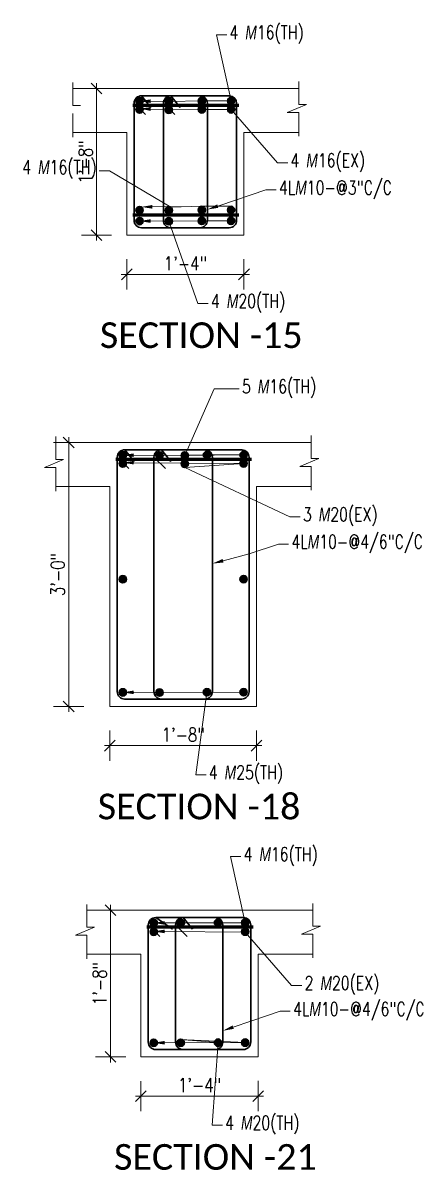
# Model space of a CAD drawing. Header units: inches. Extents: x 0 to 162649, y -36601 to -26324.
# Drawn here: x 156914.3 to 156967.4, y -36451.7 to -36295.3 of the extents above; entities that cross this region are included whole.
import ezdxf
from ezdxf import colors
from ezdxf.entities.mleader import LeaderData, LeaderLine
from ezdxf.math import Vec2, Vec3

# ---------------------------------------------------------------- set-up
doc = ezdxf.new("R2010")
doc.units = ezdxf.units.IN
doc.header["$MEASUREMENT"] = 0
for name, color, linetype, lineweight in [('Dim', 1, 'Continuous', 13), ('hatch', 252, 'Continuous', 0), ('OL_AR_Text', 140, 'Continuous', 5), ('Rein', 3, 'Continuous', 30), ('Stirrups', 191, 'Continuous', 25), ('TEXT', 7, 'Continuous', 9)]:
    doc.layers.add(name, color=color, linetype=linetype, lineweight=lineweight)
doc.styles.add('1-8 Annotative Text', font='calibri.ttf', dxfattribs={"height": 0.125})
doc.styles.add('DIM', font='simplex.shx', dxfattribs={"width": 0.75})
doc.styles.add('rmtext', font='romans.shx', dxfattribs={"width": 0.8})
doc.dimstyles.new('DIM-24', dxfattribs={"dimscale": 24, "dimtxt": 0.078125, "dimasz": 0.0625, "dimexe": 0.0625, "dimexo": 0.015625, "dimgap": 0.015625, "dimtad": 1, "dimdec": 1, "dimzin": 3, "dimdsep": 46, "dimlunit": 4, "dimtxsty": 'rmtext', "dimblk": 'OBLIQUE', "dimcen": 0.09375, "dimdle": 0.03125, "dimclrd": 1, "dimclre": 1, "dimclrt": 2, "dimadec": 0, "dimazin": 0, "dimtfac": 0.75, "dimtdec": 1, "dimtix": 1, "dimtmove": 0, "dimatfit": 3, "dimfxl": 0.0625, "dimfxlon": 1, "dimfrac": 1, "dimtolj": 1, "dimtzin": 0, "dimlwd": -1, "dimlwe": 5, "dimarcsym": 0})

# ---------------------------------------------------------------- blocks, each defined once
blk = doc.blocks.new('_Oblique')
for p, q in [((0, -1.37), (0, 1.38)), ((-0.49, -0.49), (0.49, 0.49))]:
    blk.add_line(p, q)
blk = doc.blocks.new('*D271')
at = {"layer": 'Defpoints', "color": 0, "transparency": 16777216}
for p in [(156928.49, -36324.21), (156944.49, -36324.21), (156944.49, -36329.56)]:
    blk.add_point(p, dxfattribs=at)
at = {"layer": 'Dim', "color": 1, "lineweight": 5, "transparency": 16777216}
for p, q in [((156928.49, -36328.06), (156928.49, -36331.06)), ((156944.49, -36328.06), (156944.49, -36331.06))]:
    blk.add_line(p, q, dxfattribs=at)
at = {"layer": 'Dim', "color": 1, "transparency": 16777216}
blk.add_line((156927.74, -36329.56), (156945.24, -36329.56), dxfattribs=at)
at = {"layer": 'Dim', "color": 1, "transparency": 16777216, "xscale": 1.5, "yscale": 1.5, "zscale": 1.5, "rotation": 180}
blk.add_blockref('_Oblique', (156928.49, -36329.56), dxfattribs=at)
at = {"layer": 'Dim', "color": 1, "transparency": 16777216, "xscale": 1.5, "yscale": 1.5, "zscale": 1.5}
blk.add_blockref('_Oblique', (156944.49, -36329.56), dxfattribs=at)
at = {"layer": 'Dim', "color": 2, "transparency": 16777216, "insert": (156936.49, -36328.07), "char_height": 1.875, "attachment_point": 5, "style": 'rmtext'}
blk.add_mtext('\\A1;1\'-4"', dxfattribs=at)
blk = doc.blocks.new('*D272')
at = {"layer": 'Defpoints', "color": 0, "transparency": 16777216}
for p in [(156924.35, -36304.21), (156928.49, -36304.21), (156928.49, -36324.21)]:
    blk.add_point(p, dxfattribs=at)
at = {"layer": 'Dim', "color": 1, "transparency": 16777216}
blk.add_line((156924.35, -36324.96), (156924.35, -36303.46), dxfattribs=at)
at = {"layer": 'Dim', "color": 1, "lineweight": 5, "transparency": 16777216}
for p, q in [((156925.85, -36304.21), (156922.85, -36304.21)), ((156925.85, -36324.21), (156922.85, -36324.21))]:
    blk.add_line(p, q, dxfattribs=at)
at = {"layer": 'Dim', "color": 1, "transparency": 16777216, "xscale": 1.5, "yscale": 1.5, "zscale": 1.5}
for p, rotation in [((156924.35, -36304.21), 90), ((156924.35, -36324.21), 270)]:
    blk.add_blockref('_Oblique', p, dxfattribs=dict(at, rotation=rotation))
at = {"layer": 'Dim', "color": 2, "transparency": 16777216, "insert": (156922.86, -36314.21), "char_height": 1.875, "attachment_point": 5, "rotation": 90, "style": 'rmtext'}
blk.add_mtext('\\A1;1\'-8"', dxfattribs=at)
blk = doc.blocks.new('*D277')
at = {"layer": 'Defpoints', "color": 0, "transparency": 16777216}
for p in [(156930.42, -36436.3), (156946.42, -36436.3), (156946.42, -36441.66)]:
    blk.add_point(p, dxfattribs=at)
at = {"layer": 'Dim', "color": 1, "lineweight": 5, "transparency": 16777216}
for p, q in [((156930.42, -36440.16), (156930.42, -36443.16)), ((156946.42, -36440.16), (156946.42, -36443.16))]:
    blk.add_line(p, q, dxfattribs=at)
at = {"layer": 'Dim', "color": 1, "transparency": 16777216}
blk.add_line((156929.67, -36441.66), (156947.17, -36441.66), dxfattribs=at)
at = {"layer": 'Dim', "color": 1, "transparency": 16777216, "xscale": 1.5, "yscale": 1.5, "zscale": 1.5, "rotation": 180}
blk.add_blockref('_Oblique', (156930.42, -36441.66), dxfattribs=at)
at = {"layer": 'Dim', "color": 1, "transparency": 16777216, "xscale": 1.5, "yscale": 1.5, "zscale": 1.5}
blk.add_blockref('_Oblique', (156946.42, -36441.66), dxfattribs=at)
at = {"layer": 'Dim', "color": 2, "transparency": 16777216, "insert": (156938.42, -36440.16), "char_height": 1.875, "attachment_point": 5, "style": 'rmtext'}
blk.add_mtext('\\A1;1\'-4"', dxfattribs=at)
blk = doc.blocks.new('*D278')
at = {"layer": 'Defpoints', "color": 0, "transparency": 16777216}
for p in [(156926.28, -36416.3), (156930.42, -36416.3), (156930.42, -36436.3)]:
    blk.add_point(p, dxfattribs=at)
at = {"layer": 'Dim', "color": 1, "lineweight": 5, "transparency": 16777216}
for p, q in [((156927.78, -36416.3), (156924.78, -36416.3)), ((156927.78, -36436.3), (156924.78, -36436.3))]:
    blk.add_line(p, q, dxfattribs=at)
at = {"layer": 'Dim', "color": 1, "transparency": 16777216}
blk.add_line((156926.28, -36437.05), (156926.28, -36415.55), dxfattribs=at)
at = {"layer": 'Dim', "color": 1, "transparency": 16777216, "xscale": 1.5, "yscale": 1.5, "zscale": 1.5}
for p, rotation in [((156926.28, -36416.3), 90), ((156926.28, -36436.3), 270)]:
    blk.add_blockref('_Oblique', p, dxfattribs=dict(at, rotation=rotation))
at = {"layer": 'Dim', "color": 2, "transparency": 16777216, "insert": (156924.79, -36426.3), "char_height": 1.875, "attachment_point": 5, "rotation": 90, "style": 'rmtext'}
blk.add_mtext('\\A1;1\'-8"', dxfattribs=at)
blk = doc.blocks.new('*D442')
at = {"layer": 'Defpoints', "color": 0, "transparency": 16777216}
for p in [(156926.19, -36388.5), (156946.19, -36388.5), (156946.19, -36393.85)]:
    blk.add_point(p, dxfattribs=at)
at = {"layer": 'Dim', "color": 1, "lineweight": 5, "transparency": 16777216}
for p, q in [((156926.19, -36392.35), (156926.19, -36395.35)), ((156946.19, -36392.35), (156946.19, -36395.35))]:
    blk.add_line(p, q, dxfattribs=at)
at = {"layer": 'Dim', "color": 1, "transparency": 16777216}
blk.add_line((156925.44, -36393.85), (156946.94, -36393.85), dxfattribs=at)
at = {"layer": 'Dim', "color": 1, "transparency": 16777216, "xscale": 1.5, "yscale": 1.5, "zscale": 1.5, "rotation": 180}
blk.add_blockref('_Oblique', (156926.19, -36393.85), dxfattribs=at)
at = {"layer": 'Dim', "color": 1, "transparency": 16777216, "xscale": 1.5, "yscale": 1.5, "zscale": 1.5}
blk.add_blockref('_Oblique', (156946.19, -36393.85), dxfattribs=at)
at = {"layer": 'Dim', "color": 2, "transparency": 16777216, "insert": (156936.19, -36392.36), "char_height": 1.875, "attachment_point": 5, "style": 'rmtext'}
blk.add_mtext('\\A1;1\'-8"', dxfattribs=at)
blk = doc.blocks.new('*D443')
at = {"layer": 'Defpoints', "color": 0, "transparency": 16777216}
for p in [(156920.56, -36352.5), (156926.19, -36352.5), (156926.19, -36388.5)]:
    blk.add_point(p, dxfattribs=at)
at = {"layer": 'Dim', "color": 1, "transparency": 16777216}
blk.add_line((156920.56, -36389.25), (156920.56, -36351.75), dxfattribs=at)
at = {"layer": 'Dim', "color": 1, "lineweight": 5, "transparency": 16777216}
for p, q in [((156922.06, -36352.5), (156919.06, -36352.5)), ((156922.06, -36388.5), (156919.06, -36388.5))]:
    blk.add_line(p, q, dxfattribs=at)
at = {"layer": 'Dim', "color": 1, "transparency": 16777216, "xscale": 1.5, "yscale": 1.5, "zscale": 1.5}
for p, rotation in [((156920.56, -36352.5), 90), ((156920.56, -36388.5), 270)]:
    blk.add_blockref('_Oblique', p, dxfattribs=dict(at, rotation=rotation))
at = {"layer": 'Dim', "color": 2, "transparency": 16777216, "insert": (156919.07, -36370.5), "char_height": 1.875, "attachment_point": 5, "rotation": 90, "style": 'rmtext'}
blk.add_mtext('\\A1;3\'-0"', dxfattribs=at)

msp = doc.modelspace()

# ---------------------------------------------------------------- hatches: boundary and pattern name
at = {"layer": 'Rein'}
h = msp.add_hatch(color=256, dxfattribs=at)
h.dxf.hatch_style = 1
h.paths.add_polyline_path([(156930.74, -36305.93, 1), (156929.74, -36305.93, 1)])
h = msp.add_hatch(color=256, dxfattribs=at)
h.dxf.hatch_style = 1
h.paths.add_polyline_path([(156930.74, -36307.08, 1), (156929.74, -36307.08, 1)])
h = msp.add_hatch(color=256, dxfattribs=at)
h.dxf.hatch_style = 1
h.paths.add_polyline_path([(156934.74, -36305.96, 1), (156933.74, -36305.96, 1)])
h = msp.add_hatch(color=256, dxfattribs=at)
h.dxf.hatch_style = 1
h.paths.add_polyline_path([(156934.74, -36307.11, 1), (156933.74, -36307.11, 1)])
h = msp.add_hatch(color=256, dxfattribs=at)
h.dxf.hatch_style = 1
h.paths.add_polyline_path([(156939.23, -36305.91, 1), (156938.23, -36305.91, 1)])
h = msp.add_hatch(color=256, dxfattribs=at)
h.dxf.hatch_style = 1
h.paths.add_polyline_path([(156939.23, -36307.06, 1), (156938.23, -36307.06, 1)])
h = msp.add_hatch(color=256, dxfattribs=at)
h.dxf.hatch_style = 1
h.paths.add_polyline_path([(156943.23, -36305.91, 1), (156942.23, -36305.91, 1)])
h = msp.add_hatch(color=256, dxfattribs=at)
h.dxf.hatch_style = 1
h.paths.add_polyline_path([(156943.23, -36307.06, 1), (156942.23, -36307.06, 1)])
h = msp.add_hatch(color=256, dxfattribs=at)
h.dxf.hatch_style = 1
h.paths.add_polyline_path([(156930.74, -36320.8, 1), (156929.74, -36320.8, 1)])
h = msp.add_hatch(color=256, dxfattribs=at)
h.dxf.hatch_style = 1
h.paths.add_polyline_path([(156934.74, -36320.83, 1), (156933.74, -36320.83, 1)])
h = msp.add_hatch(color=256, dxfattribs=at)
h.dxf.hatch_style = 1
h.paths.add_polyline_path([(156939.23, -36320.78, 1), (156938.23, -36320.78, 1)])
h = msp.add_hatch(color=256, dxfattribs=at)
h.dxf.hatch_style = 1
h.paths.add_polyline_path([(156943.23, -36320.78, 1), (156942.23, -36320.78, 1)])
h = msp.add_hatch(color=256, dxfattribs=at)
h.dxf.hatch_style = 1
h.paths.add_polyline_path([(156930.74, -36322.29, 1), (156929.74, -36322.29, 1)])
h = msp.add_hatch(color=256, dxfattribs=at)
h.dxf.hatch_style = 1
h.paths.add_polyline_path([(156934.74, -36322.32, 1), (156933.74, -36322.32, 1)])
h = msp.add_hatch(color=256, dxfattribs=at)
h.dxf.hatch_style = 1
h.paths.add_polyline_path([(156939.23, -36322.27, 1), (156938.23, -36322.27, 1)])
h = msp.add_hatch(color=256, dxfattribs=at)
h.dxf.hatch_style = 1
h.paths.add_polyline_path([(156943.23, -36322.27, 1), (156942.23, -36322.27, 1)])
h = msp.add_hatch(color=256, dxfattribs=at)
h.dxf.hatch_style = 1
h.paths.add_polyline_path([(156928.45, -36354.22, 1), (156927.45, -36354.22, 1)])
h = msp.add_hatch(color=256, dxfattribs=at)
h.dxf.hatch_style = 1
h.paths.add_polyline_path([(156933.45, -36354.26, 1), (156932.45, -36354.26, 1)])
h = msp.add_hatch(color=256, dxfattribs=at)
h.dxf.hatch_style = 1
h.paths.add_polyline_path([(156936.9, -36354.26, 1), (156935.9, -36354.26, 1)])
h = msp.add_hatch(color=256, dxfattribs=at)
h.dxf.hatch_style = 1
h.paths.add_polyline_path([(156939.94, -36354.2, 1), (156938.94, -36354.2, 1)])
h = msp.add_hatch(color=256, dxfattribs=at)
h.dxf.hatch_style = 1
h.paths.add_polyline_path([(156944.94, -36354.2, 1), (156943.94, -36354.2, 1)])
h = msp.add_hatch(color=256, dxfattribs=at)
h.dxf.hatch_style = 1
h.paths.add_polyline_path([(156928.45, -36355.37, 1), (156927.45, -36355.37, 1)])
h = msp.add_hatch(color=256, dxfattribs=at)
h.dxf.hatch_style = 1
h.paths.add_polyline_path([(156936.9, -36355.41, 1), (156935.9, -36355.41, 1)])
h = msp.add_hatch(color=256, dxfattribs=at)
h.dxf.hatch_style = 1
h.paths.add_polyline_path([(156944.94, -36355.35, 1), (156943.94, -36355.35, 1)])
h = msp.add_hatch(color=256, dxfattribs=at)
h.dxf.hatch_style = 1
h.paths.add_polyline_path([(156928.45, -36371.15, 1), (156927.45, -36371.15, 1)])
h = msp.add_hatch(color=256, dxfattribs=at)
h.dxf.hatch_style = 1
h.paths.add_polyline_path([(156944.94, -36371.13, 1), (156943.94, -36371.13, 1)])
h = msp.add_hatch(color=256, dxfattribs=at)
h.dxf.hatch_style = 1
h.paths.add_polyline_path([(156928.45, -36386.58, 1), (156927.45, -36386.58, 1)])
h = msp.add_hatch(color=256, dxfattribs=at)
h.dxf.hatch_style = 1
h.paths.add_polyline_path([(156933.45, -36386.61, 1), (156932.45, -36386.61, 1)])
h = msp.add_hatch(color=256, dxfattribs=at)
h.dxf.hatch_style = 1
h.paths.add_polyline_path([(156939.94, -36386.56, 1), (156938.94, -36386.56, 1)])
h = msp.add_hatch(color=256, dxfattribs=at)
h.dxf.hatch_style = 1
h.paths.add_polyline_path([(156944.94, -36386.56, 1), (156943.94, -36386.56, 1)])
h = msp.add_hatch(color=256, dxfattribs=at)
h.dxf.hatch_style = 1
h.paths.add_polyline_path([(156932.67, -36418.03, 1), (156931.67, -36418.03, 1)])
h = msp.add_hatch(color=256, dxfattribs=at)
h.dxf.hatch_style = 1
h.paths.add_polyline_path([(156936.35, -36418.03, 1), (156935.35, -36418.03, 1)])
h = msp.add_hatch(color=256, dxfattribs=at)
h.dxf.hatch_style = 1
h.paths.add_polyline_path([(156941.45, -36418, 1), (156940.45, -36418, 1)])
h = msp.add_hatch(color=256, dxfattribs=at)
h.dxf.hatch_style = 1
h.paths.add_polyline_path([(156945.16, -36418, 1), (156944.16, -36418, 1)])
h = msp.add_hatch(color=256, dxfattribs=at)
h.dxf.hatch_style = 1
h.paths.add_polyline_path([(156932.67, -36419.24, 1), (156931.67, -36419.24, 1)])
h = msp.add_hatch(color=256, dxfattribs=at)
h.dxf.hatch_style = 1
h.paths.add_polyline_path([(156945.16, -36419.22, 1), (156944.16, -36419.22, 1)])
h = msp.add_hatch(color=256, dxfattribs=at)
h.dxf.hatch_style = 1
h.paths.add_polyline_path([(156932.67, -36434.38, 1), (156931.67, -36434.38, 1)])
h = msp.add_hatch(color=256, dxfattribs=at)
h.dxf.hatch_style = 1
h.paths.add_polyline_path([(156936.35, -36434.38, 1), (156935.35, -36434.38, 1)])
h = msp.add_hatch(color=256, dxfattribs=at)
h.dxf.hatch_style = 1
h.paths.add_polyline_path([(156941.45, -36434.36, 1), (156940.45, -36434.36, 1)])
h = msp.add_hatch(color=256, dxfattribs=at)
h.dxf.hatch_style = 1
h.paths.add_polyline_path([(156945.16, -36434.36, 1), (156944.16, -36434.36, 1)])

# ---------------------------------------------------------------- linework, layer by layer
at = {"layer": 'Dim', "lineweight": 60}
for p, q in [((156929.3, -36306.46), (156943.81, -36306.46)), ((156929.3, -36321.44), (156943.81, -36321.44)), ((156927.01, -36354.75), (156945.51, -36354.75)), ((156931.24, -36418.55), (156945.74, -36418.55))]:
    msp.add_line(p, q, dxfattribs=at)
at = {"layer": 'hatch'}
for p, q in [((156921.11, -36303.41), (156921.11, -36306.54)), ((156951.96, -36303.27), (156951.96, -36306.4)), ((156921.11, -36304.21), (156951.96, -36304.21)), ((156921.11, -36306.54), (156922.17, -36306.54)), ((156953.01, -36306.4), (156950.41, -36307.46)), ((156951.96, -36306.4), (156953.01, -36306.4)), ((156921.11, -36307.6), (156921.11, -36310.84)), ((156950.41, -36307.46), (156951.96, -36307.46)), ((156951.96, -36307.46), (156951.96, -36310.7)), ((156921.11, -36310.21), (156928.49, -36310.21)), ((156928.49, -36310.21), (156928.49, -36324.21)), ((156944.49, -36310.21), (156944.49, -36324.21)), ((156944.49, -36310.21), (156951.96, -36310.21)), ((156928.49, -36324.21), (156944.49, -36324.21)), ((156918.82, -36351.7), (156918.82, -36354.83)), ((156953.66, -36351.56), (156953.66, -36354.69)), ((156918.82, -36352.5), (156953.66, -36352.5)), ((156919.87, -36354.83), (156917.27, -36355.89)), ((156918.82, -36354.83), (156919.87, -36354.83)), ((156954.72, -36354.69), (156952.12, -36355.75)), ((156953.66, -36354.69), (156954.72, -36354.69)), ((156917.27, -36355.89), (156918.82, -36355.89)), ((156918.82, -36355.89), (156918.82, -36359.13)), ((156952.12, -36355.75), (156953.66, -36355.75)), ((156953.66, -36355.75), (156953.66, -36358.99)), ((156918.82, -36358.5), (156926.19, -36358.5)), ((156926.19, -36358.5), (156926.19, -36388.5)), ((156946.19, -36358.5), (156946.19, -36388.5)), ((156946.19, -36358.5), (156953.66, -36358.5)), ((156926.19, -36388.5), (156946.19, -36388.5)), ((156923.04, -36415.5), (156923.04, -36418.63)), ((156923.04, -36416.3), (156953.89, -36416.3)), ((156953.89, -36415.36), (156953.89, -36418.49)), ((156924.1, -36418.63), (156921.5, -36419.69)), ((156923.04, -36418.63), (156924.1, -36418.63)), ((156954.95, -36418.49), (156952.35, -36419.55)), ((156952.35, -36419.55), (156953.89, -36419.55)), ((156953.89, -36418.49), (156954.95, -36418.49)), ((156953.89, -36419.55), (156953.89, -36422.8)), ((156921.5, -36419.69), (156923.04, -36419.69)), ((156923.04, -36419.69), (156923.04, -36422.93)), ((156923.04, -36422.3), (156930.42, -36422.3)), ((156930.42, -36422.3), (156930.42, -36436.3)), ((156946.42, -36422.3), (156946.42, -36436.3)), ((156946.42, -36422.3), (156953.89, -36422.3)), ((156930.42, -36436.3), (156946.42, -36436.3))]:
    msp.add_line(p, q, dxfattribs=at)
at = {"layer": 'Rein'}
for centre in [(156930.24, -36305.93), (156930.24, -36307.08), (156934.24, -36305.96), (156934.24, -36307.11), (156938.73, -36305.91), (156938.73, -36307.06), (156942.73, -36305.91), (156942.73, -36307.06), (156930.24, -36320.8), (156934.24, -36320.83), (156938.73, -36320.78), (156942.73, -36320.78), (156930.24, -36322.29), (156934.24, -36322.32), (156938.73, -36322.27), (156942.73, -36322.27), (156927.95, -36354.22), (156932.95, -36354.26), (156936.4, -36354.26), (156939.44, -36354.2), (156944.44, -36354.2), (156927.95, -36355.37), (156936.4, -36355.41), (156944.44, -36355.35), (156927.95, -36371.15), (156944.44, -36371.13), (156927.95, -36386.58), (156932.95, -36386.61), (156939.44, -36386.56), (156944.44, -36386.56), (156932.17, -36418.03), (156935.85, -36418.03), (156940.95, -36418), (156944.66, -36418), (156932.17, -36419.24), (156944.66, -36419.22), (156932.17, -36434.38), (156935.85, -36434.38), (156940.95, -36434.36), (156944.66, -36434.36)]:
    msp.add_circle(centre, 0.5, dxfattribs=at)
at = {"layer": 'Stirrups', "lineweight": 30}
for p, q in [((156930.52, -36305.21), (156931.79, -36306.78)), ((156934.52, -36305.21), (156935.79, -36306.78)), ((156929.49, -36306.21), (156931.06, -36307.77)), ((156933.49, -36306.21), (156935.06, -36307.77)), ((156928.23, -36353.5), (156929.49, -36355.07)), ((156933.23, -36353.5), (156934.49, -36355.07)), ((156927.19, -36354.5), (156928.77, -36356.06)), ((156932.19, -36354.5), (156933.77, -36356.06)), ((156932.45, -36417.3), (156934.72, -36418.87)), ((156936.19, -36417.3), (156937.46, -36418.87)), ((156931.42, -36418.3), (156933, -36419.86)), ((156935.16, -36418.3), (156936.74, -36419.86))]:
    msp.add_line(p, q, dxfattribs=at)
for points in [[(156930.49, -36323.21), (156942.49, -36323.21, 0.414214), (156943.49, -36322.21), (156943.49, -36306.21, 0.404381), (156942.52, -36305.21), (156930.52, -36305.21, 0.424115), (156929.49, -36306.21), (156929.49, -36322.21, 0.414214)], [(156934.49, -36323.21), (156938.49, -36323.21, 0.414214), (156939.49, -36322.21), (156939.49, -36306.21, 0.404381), (156938.52, -36305.21), (156934.52, -36305.21, 0.424115), (156933.49, -36306.21), (156933.49, -36322.21, 0.414214)], [(156928.19, -36387.5), (156944.19, -36387.5, 0.414214), (156945.19, -36386.5), (156945.19, -36354.5, 0.404381), (156944.23, -36353.5), (156928.23, -36353.5, 0.424115), (156927.19, -36354.5), (156927.19, -36386.5, 0.414214)], [(156933.19, -36387.5), (156939.19, -36387.5, 0.414214), (156940.19, -36386.5), (156940.19, -36354.5, 0.404381), (156939.23, -36353.5), (156933.23, -36353.5, 0.424115), (156932.19, -36354.5), (156932.19, -36386.5, 0.414214)], [(156932.42, -36435.3), (156944.42, -36435.3, 0.414214), (156945.42, -36434.3), (156945.42, -36418.3, 0.404381), (156944.45, -36417.3), (156932.45, -36417.3, 0.424115), (156931.42, -36418.3), (156931.42, -36434.3, 0.414214)], [(156936.16, -36435.3), (156940.6, -36435.3, 0.414214), (156941.6, -36434.3), (156941.6, -36418.3, 0.404381), (156940.63, -36417.3), (156936.19, -36417.3, 0.424115), (156935.16, -36418.3), (156935.16, -36434.3, 0.414214)]]:
    msp.add_lwpolyline(points, format="xyb", close=True, dxfattribs=at)

# ---------------------------------------------------------------- texts
at = {"layer": 'OL_AR_Text', "char_height": 3.5, "width": 2.6734445e-317, "attachment_point": 1, "style": '1-8 Annotative Text'}
for s, insert in [('SECTION -15', (156924.82, -36336.11)), ('SECTION -18', (156924.52, -36400.4)), ('SECTION -21', (156926.75, -36448.2))]:
    msp.add_mtext(s, dxfattribs=dict(at, insert=insert))

# ---------------------------------------------------------------- dimensions: what is measured, and where the dimension line sits
at = {"layer": 'Dim'}
for base, p1, p2, picture, middle in [((156924.35, -36304.21), (156928.49, -36324.21), (156928.49, -36304.21), '*D272', (156922.86, -36314.21)), ((156926.28, -36416.3), (156930.42, -36436.3), (156930.42, -36416.3), '*D278', (156924.79, -36426.3))]:
    dim = msp.add_linear_dim(base=base, p1=p1, p2=p2, angle=90, dimstyle='DIM-24', dxfattribs=at)
    dim.commit()
    dim.dimension.update_dxf_attribs({"geometry": picture, "text_midpoint": middle})
for base, p1, p2, picture, middle in [((156944.49, -36329.56), (156928.49, -36324.21), (156944.49, -36324.21), '*D271', (156936.49, -36328.07)), ((156946.19, -36393.85), (156926.19, -36388.5), (156946.19, -36388.5), '*D442', (156936.19, -36392.36)), ((156946.42, -36441.66), (156930.42, -36436.3), (156946.42, -36436.3), '*D277', (156938.42, -36440.16))]:
    dim = msp.add_linear_dim(base=base, p1=p1, p2=p2, dimstyle='DIM-24', dxfattribs=at)
    dim.commit()
    dim.dimension.update_dxf_attribs({"geometry": picture, "text_midpoint": middle})
dim = msp.add_linear_dim(base=(156920.56, -36352.5), p1=(156926.19, -36388.5), p2=(156926.19, -36352.5), angle=90, dimstyle='DIM-24', dxfattribs=at)
dim.commit()
dim.dimension.update_dxf_attribs({"geometry": '*D443', "text_midpoint": (156920.56, -36370.5), "dimtype": 160})

# ---------------------------------------------------------------- leaders
at = {"layer": 'TEXT'}
ml = msp.add_multileader_mtext('Standard', dxfattribs=at)
ml.set_content('4 {\\Fgothici|c0;M}16(TH) ', color=256, style='DIM')
ml.set_leader_properties(color=1, linetype='ByLayer', lineweight=9)
ml.build(insert=Vec2(0, 0))
ml.multileader.update_dxf_attribs({"text_right_attachment_type": 2, "dogleg_length": 0.25, "arrow_head_size": 1.5, "scale": 32})
ctx = ml.context
ctx.base_point, ctx.scale, ctx.char_height, ctx.arrow_head_size, ctx.landing_gap_size, ctx.plane_origin = Vec3(156942.14, -36296.87), 32, 1.875, 1.5, 0.375, Vec3(156953.24, -36304.97)
ctx.right_attachment = 2
notes = []
notes.append((ctx, [(0, (1, 1, 0), (156940.73, -36296.87), (1, 0), 1.4, [(3, [(156930.24, -36305.93), (156934.24, -36305.96), (156938.73, -36305.91), (156942.73, -36305.91)], 0, [])])]))
ctx.mtext.insert, ctx.mtext.flow_direction = Vec3(156942.51, -36295.62), 5
ml = msp.add_multileader_mtext('Standard', dxfattribs=at)
ml.set_content('4 {\\Fgothici|c0;M}16(EX) ', color=256, style='DIM')
ml.set_leader_properties(color=1, linetype='ByLayer', lineweight=9)
ml.build(insert=Vec2(0, 0))
ml.multileader.update_dxf_attribs({"text_right_attachment_type": 2, "dogleg_length": 0.25, "arrow_head_size": 1.5, "scale": 32})
ctx = ml.context
ctx.base_point, ctx.scale, ctx.char_height, ctx.arrow_head_size, ctx.landing_gap_size, ctx.plane_origin = Vec3(156950.46, -36314.33), 32, 1.875, 1.5, 0.375, Vec3(156951.27, -36312.28)
ctx.right_attachment = 2
notes.append((ctx, [(0, (1, 1, 0), (156949.06, -36314.33), (1, 0), 1.4, [(3, [(156930.24, -36306.95), (156934.24, -36307.11), (156938.73, -36307.06), (156942.73, -36307.06)], 0, [])])]))
ctx.mtext.insert, ctx.mtext.flow_direction = Vec3(156950.84, -36313.08), 5
ml = msp.add_multileader_mtext('Standard', dxfattribs=at)
ml.set_content('4 {\\Fgothici|c0;M}16(TH) ', color=256, style='DIM')
ml.set_leader_properties(color=1, linetype='ByLayer', lineweight=9)
ml.build(insert=Vec2(0, 0))
ml.multileader.update_dxf_attribs({"text_right_attachment_type": 2, "dogleg_length": 0.25, "arrow_head_size": 1.5, "scale": 32})
ctx = ml.context
ctx.base_point, ctx.scale, ctx.char_height, ctx.arrow_head_size, ctx.landing_gap_size, ctx.plane_origin = Vec3(156913.12, -36315.25), 32, 1.875, 1.5, 0.375, Vec3(156953.24, -36321.33)
ctx.right_attachment, ctx.text_align_type = 2, 2
notes.append((ctx, [(1, (1, 1, 0), (156926.13, -36315.43), (-1, 0), 1.4, [(3, [(156930.47, -36320.36), (156942.73, -36320.28), (156938.73, -36320.28), (156934.5, -36320.4)], 0, [])])]))
ctx.mtext.insert, ctx.mtext.alignment, ctx.mtext.flow_direction = Vec3(156924.35, -36314), 3, 5
ml = msp.add_multileader_mtext('Standard', dxfattribs=at)
ml.set_content('4L{\\Fgothici|c0;M}10-@3"C/C ', color=256, style='DIM')
ml.set_leader_properties(color=1, linetype='ByLayer', lineweight=9)
ml.build(insert=Vec2(0, 0))
ml.multileader.update_dxf_attribs({"text_right_attachment_type": 2, "dogleg_length": 0.25, "arrow_head_size": 1.5, "scale": 32})
ctx = ml.context
ctx.base_point, ctx.scale, ctx.char_height, ctx.arrow_head_size, ctx.landing_gap_size, ctx.plane_origin = Vec3(156948.89, -36318.05), 32, 1.875, 1.5, 0.375, Vec3(156959.43, -36327.81)
ctx.right_attachment = 2
notes.append((ctx, [(0, (1, 1, 0), (156947.49, -36318.05), (1, 0), 1.4, [(1, [(156939.49, -36320.72), (156943.49, -36319.39)], 0, [])])]))
ctx.mtext.insert, ctx.mtext.flow_direction = Vec3(156949.27, -36316.8), 5
ml = msp.add_multileader_mtext('Standard', dxfattribs=at)
ml.set_content('4 {\\Fgothici|c0;M}20(TH) ', color=256, style='DIM')
ml.set_leader_properties(color=1, linetype='ByLayer', lineweight=9)
ml.build(insert=Vec2(0, 0))
ml.multileader.update_dxf_attribs({"text_right_attachment_type": 2, "dogleg_length": 0.25, "arrow_head_size": 1.5, "scale": 32})
ctx = ml.context
ctx.base_point, ctx.scale, ctx.char_height, ctx.arrow_head_size, ctx.landing_gap_size, ctx.plane_origin = Vec3(156939.61, -36333.52), 32, 1.875, 1.5, 0.375, Vec3(156951.27, -36331.47)
ctx.right_attachment = 2
notes.append((ctx, [(0, (1, 1, 0), (156938.21, -36333.52), (1, 0), 1.4, [(2, [(156930.24, -36322.29), (156942.73, -36322.27), (156938.73, -36322.27), (156934.24, -36322.32)], 0, [])])]))
ctx.mtext.insert, ctx.mtext.flow_direction = Vec3(156939.99, -36332.27), 5
ml = msp.add_multileader_mtext('Standard', dxfattribs=at)
ml.set_content('5 {\\Fgothici|c0;M}16(TH) ', color=256, style='DIM')
ml.set_leader_properties(color=1, linetype='ByLayer', lineweight=9)
ml.build(insert=Vec2(0, 0))
ml.multileader.update_dxf_attribs({"text_right_attachment_type": 2, "dogleg_length": 0.25, "arrow_head_size": 1.5, "scale": 32})
ctx = ml.context
ctx.base_point, ctx.scale, ctx.char_height, ctx.arrow_head_size, ctx.landing_gap_size, ctx.plane_origin = Vec3(156943.84, -36345.16), 32, 1.875, 1.5, 0.375, Vec3(156952.94, -36353.26)
ctx.right_attachment = 2
notes.append((ctx, [(0, (1, 1, 0), (156940.44, -36345.16), (1, 0), 3.4, [(4, [(156927.95, -36354.22), (156932.95, -36354.26), (156939.44, -36354.2), (156944.44, -36354.2), (156936.4, -36354.26)], 0, [])])]))
ctx.mtext.insert, ctx.mtext.flow_direction = Vec3(156944.22, -36343.91), 5
ml = msp.add_multileader_mtext('Standard', dxfattribs=at)
ml.set_content('3 {\\Fgothici|c0;M}20(EX) ', color=256, style='DIM')
ml.set_leader_properties(color=1, linetype='ByLayer', lineweight=9)
ml.build(insert=Vec2(0, 0))
ml.multileader.update_dxf_attribs({"text_right_attachment_type": 2, "dogleg_length": 0.25, "arrow_head_size": 1.5, "scale": 32})
ctx = ml.context
ctx.base_point, ctx.scale, ctx.char_height, ctx.arrow_head_size, ctx.landing_gap_size, ctx.plane_origin = Vec3(156952.17, -36362.62), 32, 1.875, 1.5, 0.375, Vec3(156950.98, -36360.57)
ctx.right_attachment = 2
notes.append((ctx, [(0, (1, 1, 0), (156950.76, -36362.62), (1, 0), 1.4, [(1, [(156927.95, -36355.24), (156944.44, -36355.35), (156936.4, -36355.91)], 0, [])])]))
ctx.mtext.insert, ctx.mtext.flow_direction = Vec3(156952.54, -36361.37), 5
ml = msp.add_multileader_mtext('Standard', dxfattribs=at)
ml.set_content('4L{\\Fgothici|c0;M}10-@4/6"C/C ', color=256, style='DIM')
ml.set_leader_properties(color=1, linetype='ByLayer', lineweight=9)
ml.build(insert=Vec2(0, 0))
ml.multileader.update_dxf_attribs({"text_right_attachment_type": 2, "dogleg_length": 0.25, "arrow_head_size": 1.5, "scale": 32})
ctx = ml.context
ctx.base_point, ctx.scale, ctx.char_height, ctx.arrow_head_size, ctx.landing_gap_size, ctx.plane_origin = Vec3(156950.6, -36366.35), 32, 1.875, 1.5, 0.375, Vec3(156959.13, -36376.1)
ctx.right_attachment = 2
notes.append((ctx, [(0, (1, 1, 0), (156949.19, -36366.35), (1, 0), 1.4, [(1, [(156940.19, -36369.01), (156945.19, -36367.68)], 0, [])])]))
ctx.mtext.insert, ctx.mtext.flow_direction = Vec3(156950.97, -36365.1), 5
ml = msp.add_multileader_mtext('Standard', dxfattribs=at)
ml.set_content('4 {\\Fgothici|c0;M}25(TH) ', color=256, style='DIM')
ml.set_leader_properties(color=1, linetype='ByLayer', lineweight=9)
ml.build(insert=Vec2(0, 0))
ml.multileader.update_dxf_attribs({"text_right_attachment_type": 2, "dogleg_length": 0.25, "arrow_head_size": 1.5, "scale": 32})
ctx = ml.context
ctx.base_point, ctx.scale, ctx.char_height, ctx.arrow_head_size, ctx.landing_gap_size, ctx.plane_origin = Vec3(156939.32, -36397.81), 32, 1.875, 1.5, 0.375, Vec3(156950.98, -36379.76)
ctx.right_attachment = 2
notes.append((ctx, [(0, (1, 1, 0), (156937.92, -36397.81), (1, 0), 1.4, [(2, [(156927.95, -36386.58), (156944.44, -36386.56), (156933.45, -36386.61), (156939.44, -36386.56)], 0, [])])]))
ctx.mtext.insert, ctx.mtext.flow_direction = Vec3(156939.69, -36396.56), 5
ml = msp.add_multileader_mtext('Standard', dxfattribs=at)
ml.set_content('4 {\\Fgothici|c0;M}16(TH) ', color=256, style='DIM')
ml.set_leader_properties(color=1, linetype='ByLayer', lineweight=9)
ml.build(insert=Vec2(0, 0))
ml.multileader.update_dxf_attribs({"text_right_attachment_type": 2, "dogleg_length": 0.25, "arrow_head_size": 1.5, "scale": 32})
ctx = ml.context
ctx.base_point, ctx.scale, ctx.char_height, ctx.arrow_head_size, ctx.landing_gap_size, ctx.plane_origin = Vec3(156944.07, -36408.97), 32, 1.875, 1.5, 0.375, Vec3(156955.17, -36417.06)
ctx.right_attachment = 2
notes.append((ctx, [(0, (1, 1, 0), (156942.66, -36408.97), (1, 0), 1.4, [(3, [(156932.17, -36418.03), (156935.85, -36418.03), (156940.95, -36418), (156944.66, -36418)], 0, [])])]))
ctx.mtext.insert, ctx.mtext.flow_direction = Vec3(156944.44, -36407.72), 5
ml = msp.add_multileader_mtext('Standard', dxfattribs=at)
ml.set_content('2 {\\Fgothici|c0;M}20(EX) ', color=256, style='DIM')
ml.set_leader_properties(color=1, linetype='ByLayer', lineweight=9)
ml.build(insert=Vec2(0, 0))
ml.multileader.update_dxf_attribs({"text_right_attachment_type": 2, "dogleg_length": 0.25, "arrow_head_size": 1.5, "scale": 32})
ctx = ml.context
ctx.base_point, ctx.scale, ctx.char_height, ctx.arrow_head_size, ctx.landing_gap_size, ctx.plane_origin = Vec3(156952.39, -36426.55), 32, 1.875, 1.5, 0.375, Vec3(156953.21, -36424.51)
ctx.right_attachment = 2
notes.append((ctx, [(0, (1, 1, 0), (156950.99, -36426.55), (1, 0), 1.4, [(3, [(156932.17, -36419.18), (156944.66, -36419.28)], 0, [])])]))
ctx.mtext.insert, ctx.mtext.flow_direction = Vec3(156952.77, -36425.3), 5
ml = msp.add_multileader_mtext('Standard', dxfattribs=at)
ml.set_content('4L{\\Fgothici|c0;M}10-@4/6"C/C ', color=256, style='DIM')
ml.set_leader_properties(color=1, linetype='ByLayer', lineweight=9)
ml.build(insert=Vec2(0, 0))
ml.multileader.update_dxf_attribs({"text_right_attachment_type": 2, "dogleg_length": 0.25, "arrow_head_size": 1.5, "scale": 32})
ctx = ml.context
ctx.base_point, ctx.scale, ctx.char_height, ctx.arrow_head_size, ctx.landing_gap_size, ctx.plane_origin = Vec3(156950.83, -36430.08), 32, 1.875, 1.5, 0.375, Vec3(156961.36, -36439.83)
ctx.right_attachment = 2
notes.append((ctx, [(0, (1, 1, 0), (156949.42, -36430.08), (1, 0), 1.4, [(1, [(156941.6, -36432.74), (156945.42, -36431.41)], 0, [])])]))
ctx.mtext.insert, ctx.mtext.flow_direction = Vec3(156951.2, -36428.83), 5
ml = msp.add_multileader_mtext('Standard', dxfattribs=at)
ml.set_content('4 {\\Fgothici|c0;M}20(TH) ', color=256, style='DIM')
ml.set_leader_properties(color=1, linetype='ByLayer', lineweight=9)
ml.build(insert=Vec2(0, 0))
ml.multileader.update_dxf_attribs({"text_right_attachment_type": 2, "dogleg_length": 0.25, "arrow_head_size": 1.5, "scale": 32})
ctx = ml.context
ctx.base_point, ctx.scale, ctx.char_height, ctx.arrow_head_size, ctx.landing_gap_size, ctx.plane_origin = Vec3(156941.55, -36445.61), 32, 1.875, 1.5, 0.375, Vec3(156953.21, -36443.56)
ctx.right_attachment = 2
notes.append((ctx, [(0, (1, 1, 0), (156940.14, -36445.61), (1, 0), 1.4, [(2, [(156932.17, -36434.38), (156944.66, -36434.36), (156935.67, -36433.92), (156940.95, -36434.36)], 0, [])])]))
ctx.mtext.insert, ctx.mtext.flow_direction = Vec3(156941.92, -36444.36), 5
for ctx, leaders in notes:
    for number, flags, end, landing, length, lines in leaders:
        leader = LeaderData()
        leader.index, (leader.has_last_leader_line, leader.has_dogleg_vector, leader.attachment_direction) = number, flags
        leader.last_leader_point, leader.dogleg_vector, leader.dogleg_length = Vec3(end), Vec3(landing), length
        for number, points, colour, breaks in lines:
            line = LeaderLine()
            line.index, line.vertices, line.color, line.breaks = number, Vec3.list(points), colors.encode_raw_color(colour), breaks
            leader.lines.append(line)
        ctx.leaders.append(leader)

doc.saveas('drawing.dxf')
